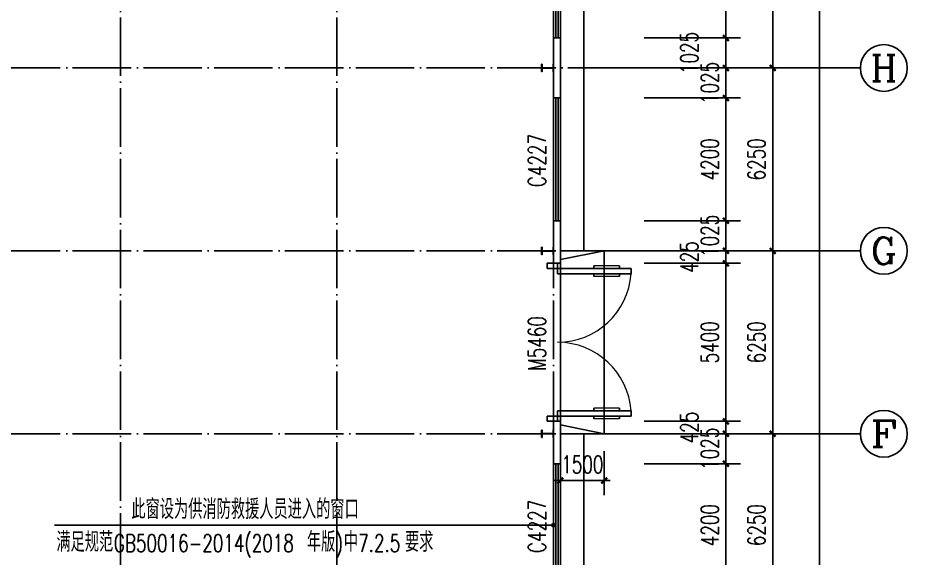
# Model space of a CAD drawing. Extents: x 13898408 to 14113608, y -853943 to -68012.
# Drawn here: x 14061094 to 14091508, y -262646 to -244178 of the extents above; entities that cross this region are included whole.
import ezdxf
from ezdxf.enums import TextEntityAlignment as Align

# ---------------------------------------------------------------- set-up
doc = ezdxf.new("R2010")
doc.units = 0
doc.header["$LTSCALE"] = 1000
doc.header["$MEASUREMENT"] = 0
doc.linetypes.add('DOTE', pattern=[2.42, 2, -0.2, 0.02, -0.2])
for name, color, linetype in [('AXIS', 3, 'Continuous'), ('AXIS_TEXT', 7, 'Continuous'), ('COLUMN', 2, 'Continuous'), ('DIM_LEAD', 3, 'Continuous'), ('DOTE', 1, 'DOTE'), ('PUB_DIM', 3, 'Continuous'), ('PUB_TEXT', 7, 'Continuous'), ('WALL-PARAPET', 6, 'Continuous'), ('WINDOW', 4, 'Continuous'), ('WINDOW_TEXT', 7, 'Continuous')]:
    doc.layers.add(name, color=color, linetype=linetype)
doc.styles.add('_TCH_AXIS', font='COMPLEX', dxfattribs={"bigfont": 'GBCBIG'})
doc.styles.add('_TCH_DIM', font='SIMPLEX', dxfattribs={"bigfont": 'GBCBIG'})
doc.styles.add('_TCH_DIM_T3', font='SIMPLEX', dxfattribs={"width": 0.705882, "bigfont": 'GBCBIG'})
doc.styles.add('_TCH_WINDOW', font='SIMPLEX', dxfattribs={"height": 3.5, "bigfont": 'GBCBIG'})
doc.styles.add('COMPLEX', font='COMPLEX')
doc.dimstyles.new('_TCH_ARCH&&200', dxfattribs={"dimtxt": 595, "dimasz": 200, "dimexe": 500, "dimexo": 600, "dimgap": 252.5, "dimtad": 1, "dimdec": 0, "dimzin": 0, "dimdsep": 46, "dimtxsty": '_TCH_DIM_T3', "dimblk": 'ARCHTICK', "dimcen": 0.09, "dimclrt": 7, "dimazin": 2, "dimtfac": 1, "dimtdec": 0, "dimtix": 1, "dimtmove": 2, "dimatfit": 3, "dimfxl": 0, "dimtolj": 1, "dimtzin": 0, "dimarcsym": 0})

# ---------------------------------------------------------------- blocks, each defined once
blk = doc.blocks.new('A$C797E1D2B')
at = {"layer": 'COLUMN'}
h = blk.add_hatch(color=256, dxfattribs=at)
h.paths.add_polyline_path([(125, 400), (250, 400), (250, 388), (130, 388), (130, 200), (125, 200)])
h.paths.add_polyline_path([(0, 400), (125, 400), (125, 200), (120, 200), (120, 388), (0, 388)])
h.paths.add_polyline_path([(0, 12), (120, 12), (120, 200), (125, 200), (125, 0), (0, 0)])
h.paths.add_polyline_path([(125, 200), (130, 200), (130, 12), (250, 12), (250, 0), (125, 0)])
blk.add_lwpolyline([(250, 0), (250, 12), (130, 12), (130, 388), (250, 388), (250, 400), (0, 400), (0, 388), (120, 388), (120, 12), (0, 12), (0, 0)], close=True, dxfattribs=at)
blk = doc.blocks.new('_AXISO')
blk.add_circle((0, 0), 0.5)
at = {"layer": 'AXIS_TEXT', "style": 'COMPLEX', "width": 1.041667}
blk.add_attdef('A', text='', height=0.56, dxfattribs=at).set_placement((-0.25, -0.28), (0.25, -0.28), align=Align.FIT)
blk = doc.blocks.new('_ArchTick')
at = {"color": 0, "linetype": 'ByBlock', "const_width": 0.4}
blk.add_lwpolyline([(-0.5, -0.5), (0.5, 0.5)], dxfattribs=at)
blk = doc.blocks.new('*D124')
at = {"layer": 'AXIS', "color": 0, "lineweight": -2}
for p, q in [((14082508, -239403), (14089008, -239403)), ((14088508, -289883), (14088508, -239403)), ((14082508, -289883), (14089008, -289883))]:
    blk.add_line(p, q, dxfattribs=at)
at = {"layer": 'Defpoints', "color": 0}
for p in [(14081908, -239403), (14088508, -239403), (14081908, -289883)]:
    blk.add_point(p, dxfattribs=at)
at = {"layer": 'AXIS', "color": 0, "lineweight": -2, "xscale": 200, "yscale": 200, "zscale": 200}
for p, rotation in [((14088508, -239403), 90), ((14088508, -289883), 270)]:
    blk.add_blockref('_ArchTick', p, dxfattribs=dict(at, rotation=rotation))
at = {"layer": 'AXIS', "color": 7, "insert": (14087958, -264643), "char_height": 595, "attachment_point": 5, "rotation": 90, "style": '_TCH_DIM_T3'}
blk.add_mtext('\\A1;50480', dxfattribs=at)
blk = doc.blocks.new('*D131')
at = {"layer": 'AXIS', "color": 0, "lineweight": -2}
for p, q in [((14082508, -258393), (14087408, -258393)), ((14086908, -264643), (14086908, -258393)), ((14082508, -264643), (14087408, -264643))]:
    blk.add_line(p, q, dxfattribs=at)
at = {"layer": 'Defpoints', "color": 0}
for p in [(14081908, -258393), (14086908, -258393), (14081908, -264643)]:
    blk.add_point(p, dxfattribs=at)
at = {"layer": 'AXIS', "color": 0, "lineweight": -2, "xscale": 200, "yscale": 200, "zscale": 200}
for p, rotation in [((14086908, -258393), 90), ((14086908, -264643), 270)]:
    blk.add_blockref('_ArchTick', p, dxfattribs=dict(at, rotation=rotation))
at = {"layer": 'AXIS', "color": 7, "insert": (14086358, -261518), "char_height": 595, "attachment_point": 5, "rotation": 90, "style": '_TCH_DIM_T3'}
blk.add_mtext('\\A1;6250', dxfattribs=at)
blk = doc.blocks.new('*D132')
at = {"layer": 'AXIS', "color": 0, "lineweight": -2}
for p, q in [((14082508, -252143), (14087408, -252143)), ((14086908, -258393), (14086908, -252143)), ((14082508, -258393), (14087408, -258393))]:
    blk.add_line(p, q, dxfattribs=at)
at = {"layer": 'Defpoints', "color": 0}
for p in [(14081908, -252143), (14086908, -252143), (14081908, -258393)]:
    blk.add_point(p, dxfattribs=at)
at = {"layer": 'AXIS', "color": 0, "lineweight": -2, "xscale": 200, "yscale": 200, "zscale": 200}
for p, rotation in [((14086908, -252143), 90), ((14086908, -258393), 270)]:
    blk.add_blockref('_ArchTick', p, dxfattribs=dict(at, rotation=rotation))
at = {"layer": 'AXIS', "color": 7, "insert": (14086358, -255268), "char_height": 595, "attachment_point": 5, "rotation": 90, "style": '_TCH_DIM_T3'}
blk.add_mtext('\\A1;6250', dxfattribs=at)
blk = doc.blocks.new('*D133')
at = {"layer": 'AXIS', "color": 0, "lineweight": -2}
for p, q in [((14082508, -245893), (14087408, -245893)), ((14086908, -252143), (14086908, -245893)), ((14082508, -252143), (14087408, -252143))]:
    blk.add_line(p, q, dxfattribs=at)
at = {"layer": 'Defpoints', "color": 0}
for p in [(14081908, -245893), (14086908, -245893), (14081908, -252143)]:
    blk.add_point(p, dxfattribs=at)
at = {"layer": 'AXIS', "color": 0, "lineweight": -2, "xscale": 200, "yscale": 200, "zscale": 200}
for p, rotation in [((14086908, -245893), 90), ((14086908, -252143), 270)]:
    blk.add_blockref('_ArchTick', p, dxfattribs=dict(at, rotation=rotation))
at = {"layer": 'AXIS', "color": 7, "insert": (14086358, -249018), "char_height": 595, "attachment_point": 5, "rotation": 90, "style": '_TCH_DIM_T3'}
blk.add_mtext('\\A1;6250', dxfattribs=at)
blk = doc.blocks.new('*D134')
at = {"layer": 'AXIS', "color": 0, "lineweight": -2}
for p, q in [((14082508, -239643), (14087408, -239643)), ((14086908, -245893), (14086908, -239643)), ((14082508, -245893), (14087408, -245893))]:
    blk.add_line(p, q, dxfattribs=at)
at = {"layer": 'Defpoints', "color": 0}
for p in [(14081908, -239643), (14086908, -239643), (14081908, -245893)]:
    blk.add_point(p, dxfattribs=at)
at = {"layer": 'AXIS', "color": 0, "lineweight": -2, "xscale": 200, "yscale": 200, "zscale": 200}
for p, rotation in [((14086908, -239643), 90), ((14086908, -245893), 270)]:
    blk.add_blockref('_ArchTick', p, dxfattribs=dict(at, rotation=rotation))
at = {"layer": 'AXIS', "color": 7, "insert": (14086358, -242768), "char_height": 595, "attachment_point": 5, "rotation": 90, "style": '_TCH_DIM_T3'}
blk.add_mtext('\\A1;6250', dxfattribs=at)
blk = doc.blocks.new('$DorLib2D$00000011')
for p, q in [((-0.4667, 0.4709), (-0.4667, -0.0625)), ((-0.4667, 0.4709), (-0.4333, 0.4709)), ((-0.4333, 0.4709), (-0.4333, 0.0042)), ((0.4333, 0.4709), (0.4333, 0.0042)), ((0.4667, 0.4709), (0.4333, 0.4709)), ((0.4667, 0.4709), (0.4667, -0.0625)), ((-0.4833, 0.3962), (-0.4667, 0.3962)), ((-0.4167, 0.3962), (-0.4333, 0.3962)), ((0.4167, 0.3962), (0.4333, 0.3962)), ((0.4833, 0.3962), (0.4667, 0.3962)), ((-0.4833, 0.2346), (-0.4667, 0.2346)), ((-0.4167, 0.2346), (-0.4333, 0.2346)), ((0.4167, 0.2346), (0.4333, 0.2346)), ((0.4833, 0.2346), (0.4667, 0.2346)), ((-0.5, 0.0042), (-0.4333, 0.0042)), ((-0.5, 0.0042), (-0.5, -0.0625)), ((0.5, 0.0042), (0.4333, 0.0042)), ((0.5, 0.0042), (0.5, -0.0625)), ((-0.5, -0.0625), (-0.4667, -0.0625)), ((0.5, -0.0625), (0.4667, -0.0625))]:
    blk.add_line(p, q)
at = {"lineweight": 13}
for p, q in [((-0.4833, 0.3962), (-0.4833, 0.2346)), ((-0.4167, 0.3962), (-0.4167, 0.2346)), ((0.4167, 0.3962), (0.4167, 0.2346)), ((0.4833, 0.3962), (0.4833, 0.2346))]:
    blk.add_line(p, q, dxfattribs=at)
for centre, start, end in [((-0.4667, 0.0042), 0, 85.904), ((0.4667, 0.0042), 94.096, 180)]:
    blk.add_arc(centre, 0.4667, start, end, dxfattribs=at)
blk = doc.blocks.new('$TCHSYS$WIN2D')
for p, q in [((-0.5, 0.5), (0.5, 0.5)), ((-0.5, 0.5), (-0.5, -0.5)), ((0.5, 0.5), (0.5, -0.5)), ((0.5, 0.1667), (-0.5, 0.1667)), ((0.5, -0.1667), (-0.5, -0.1667)), ((-0.5, -0.5), (0.5, -0.5))]:
    blk.add_line(p, q)
blk = doc.blocks.new('*D332')
at = {"layer": 'Defpoints', "color": 0}
for p in [(14079648, -258393), (14081148, -258393), (14081148, -259993)]:
    blk.add_point(p, dxfattribs=at)
at = {"layer": 'PUB_DIM', "color": 0, "lineweight": -2}
for p, q in [((14079648, -258993), (14079648, -260493)), ((14081148, -258993), (14081148, -260493)), ((14079648, -259993), (14079448, -259993)), ((14079648, -259993), (14081148, -259993)), ((14081148, -259993), (14081348, -259993))]:
    blk.add_line(p, q, dxfattribs=at)
at = {"layer": 'PUB_DIM', "color": 0, "lineweight": -2, "xscale": 200, "yscale": 200, "zscale": 200}
blk.add_blockref('_ArchTick', (14079648, -259993), dxfattribs=at)
at = {"layer": 'PUB_DIM', "color": 0, "lineweight": -2, "xscale": 200, "yscale": 200, "zscale": 200, "rotation": 180}
blk.add_blockref('_ArchTick', (14081148, -259993), dxfattribs=at)
at = {"layer": 'PUB_DIM', "color": 7, "insert": (14080398, -259443), "char_height": 595, "attachment_point": 5, "style": '_TCH_DIM_T3'}
blk.add_mtext('\\A1;1500', dxfattribs=at)
blk = doc.blocks.new('*D517')
at = {"layer": 'Defpoints', "color": 0}
for p in [(14081908, -259418), (14085308, -259418), (14081908, -263618)]:
    blk.add_point(p, dxfattribs=at)
at = {"layer": 'PUB_DIM', "color": 0, "lineweight": -2}
for p, q in [((14082508, -259418), (14085808, -259418)), ((14085308, -263618), (14085308, -259418)), ((14082508, -263618), (14085808, -263618))]:
    blk.add_line(p, q, dxfattribs=at)
at = {"layer": 'PUB_DIM', "color": 0, "lineweight": -2, "xscale": 200, "yscale": 200, "zscale": 200}
for p, rotation in [((14085308, -259418), 90), ((14085308, -263618), 270)]:
    blk.add_blockref('_ArchTick', p, dxfattribs=dict(at, rotation=rotation))
at = {"layer": 'PUB_DIM', "color": 7, "insert": (14084758, -261518), "char_height": 595, "attachment_point": 5, "rotation": 90, "style": '_TCH_DIM_T3'}
blk.add_mtext('\\A1;4200', dxfattribs=at)
blk = doc.blocks.new('*D518')
at = {"layer": 'Defpoints', "color": 0}
for p in [(14081908, -258393), (14085308, -258393), (14081908, -259418)]:
    blk.add_point(p, dxfattribs=at)
at = {"layer": 'PUB_DIM', "color": 0, "lineweight": -2}
for p, q in [((14085308, -258393), (14085308, -258193)), ((14082508, -258393), (14085808, -258393)), ((14085308, -259418), (14085308, -258393)), ((14082508, -259418), (14085808, -259418)), ((14085308, -259418), (14085308, -259618))]:
    blk.add_line(p, q, dxfattribs=at)
at = {"layer": 'PUB_DIM', "color": 0, "lineweight": -2, "xscale": 200, "yscale": 200, "zscale": 200}
for p, rotation in [((14085308, -258393), 270), ((14085308, -259418), 90)]:
    blk.add_blockref('_ArchTick', p, dxfattribs=dict(at, rotation=rotation))
at = {"layer": 'PUB_DIM', "color": 7, "insert": (14084758, -258906), "char_height": 595, "attachment_point": 5, "rotation": 90, "style": '_TCH_DIM_T3'}
blk.add_mtext('\\A1;1025', dxfattribs=at)
blk = doc.blocks.new('*D519')
at = {"layer": 'Defpoints', "color": 0}
for p in [(14081908, -257968), (14085308, -257968), (14081908, -258393)]:
    blk.add_point(p, dxfattribs=at)
at = {"layer": 'PUB_DIM', "color": 0, "lineweight": -2}
for p, q in [((14085308, -257968), (14085308, -257768)), ((14082508, -257968), (14085808, -257968)), ((14085308, -258393), (14085308, -257968)), ((14082508, -258393), (14085808, -258393)), ((14085308, -258393), (14085308, -258593))]:
    blk.add_line(p, q, dxfattribs=at)
at = {"layer": 'PUB_DIM', "color": 0, "lineweight": -2, "xscale": 200, "yscale": 200, "zscale": 200}
for p, rotation in [((14085308, -257968), 270), ((14085308, -258393), 90)]:
    blk.add_blockref('_ArchTick', p, dxfattribs=dict(at, rotation=rotation))
at = {"layer": 'PUB_DIM', "color": 7, "insert": (14084058, -258181), "char_height": 595, "attachment_point": 5, "rotation": 90, "style": '_TCH_DIM_T3'}
blk.add_mtext('\\A1;425', dxfattribs=at)
blk = doc.blocks.new('*D520')
at = {"layer": 'Defpoints', "color": 0}
for p in [(14081908, -252568), (14085308, -252568), (14081908, -257968)]:
    blk.add_point(p, dxfattribs=at)
at = {"layer": 'PUB_DIM', "color": 0, "lineweight": -2}
for p, q in [((14082508, -252568), (14085808, -252568)), ((14085308, -257968), (14085308, -252568)), ((14082508, -257968), (14085808, -257968))]:
    blk.add_line(p, q, dxfattribs=at)
at = {"layer": 'PUB_DIM', "color": 0, "lineweight": -2, "xscale": 200, "yscale": 200, "zscale": 200}
for p, rotation in [((14085308, -252568), 90), ((14085308, -257968), 270)]:
    blk.add_blockref('_ArchTick', p, dxfattribs=dict(at, rotation=rotation))
at = {"layer": 'PUB_DIM', "color": 7, "insert": (14084758, -255268), "char_height": 595, "attachment_point": 5, "rotation": 90, "style": '_TCH_DIM_T3'}
blk.add_mtext('\\A1;5400', dxfattribs=at)
blk = doc.blocks.new('*D521')
at = {"layer": 'Defpoints', "color": 0}
for p in [(14081908, -252143), (14085308, -252143), (14081908, -252568)]:
    blk.add_point(p, dxfattribs=at)
at = {"layer": 'PUB_DIM', "color": 0, "lineweight": -2}
for p, q in [((14085308, -252143), (14085308, -251943)), ((14082508, -252143), (14085808, -252143)), ((14085308, -252568), (14085308, -252143)), ((14082508, -252568), (14085808, -252568)), ((14085308, -252568), (14085308, -252768))]:
    blk.add_line(p, q, dxfattribs=at)
at = {"layer": 'PUB_DIM', "color": 0, "lineweight": -2, "xscale": 200, "yscale": 200, "zscale": 200}
for p, rotation in [((14085308, -252143), 270), ((14085308, -252568), 90)]:
    blk.add_blockref('_ArchTick', p, dxfattribs=dict(at, rotation=rotation))
at = {"layer": 'PUB_DIM', "color": 7, "insert": (14084058, -252356), "char_height": 595, "attachment_point": 5, "rotation": 90, "style": '_TCH_DIM_T3'}
blk.add_mtext('\\A1;425', dxfattribs=at)
blk = doc.blocks.new('*D522')
at = {"layer": 'Defpoints', "color": 0}
for p in [(14081908, -251118), (14085308, -251118), (14081908, -252143)]:
    blk.add_point(p, dxfattribs=at)
at = {"layer": 'PUB_DIM', "color": 0, "lineweight": -2}
for p, q in [((14082508, -251118), (14085808, -251118)), ((14085308, -251118), (14085308, -250918)), ((14085308, -252143), (14085308, -251118)), ((14082508, -252143), (14085808, -252143)), ((14085308, -252143), (14085308, -252343))]:
    blk.add_line(p, q, dxfattribs=at)
at = {"layer": 'PUB_DIM', "color": 0, "lineweight": -2, "xscale": 200, "yscale": 200, "zscale": 200}
for p, rotation in [((14085308, -251118), 270), ((14085308, -252143), 90)]:
    blk.add_blockref('_ArchTick', p, dxfattribs=dict(at, rotation=rotation))
at = {"layer": 'PUB_DIM', "color": 7, "insert": (14084758, -251631), "char_height": 595, "attachment_point": 5, "rotation": 90, "style": '_TCH_DIM_T3'}
blk.add_mtext('\\A1;1025', dxfattribs=at)
blk = doc.blocks.new('*D523')
at = {"layer": 'Defpoints', "color": 0}
for p in [(14081908, -246918), (14085308, -246918), (14081908, -251118)]:
    blk.add_point(p, dxfattribs=at)
at = {"layer": 'PUB_DIM', "color": 0, "lineweight": -2}
for p, q in [((14082508, -246918), (14085808, -246918)), ((14085308, -251118), (14085308, -246918)), ((14082508, -251118), (14085808, -251118))]:
    blk.add_line(p, q, dxfattribs=at)
at = {"layer": 'PUB_DIM', "color": 0, "lineweight": -2, "xscale": 200, "yscale": 200, "zscale": 200}
for p, rotation in [((14085308, -246918), 90), ((14085308, -251118), 270)]:
    blk.add_blockref('_ArchTick', p, dxfattribs=dict(at, rotation=rotation))
at = {"layer": 'PUB_DIM', "color": 7, "insert": (14084758, -249018), "char_height": 595, "attachment_point": 5, "rotation": 90, "style": '_TCH_DIM_T3'}
blk.add_mtext('\\A1;4200', dxfattribs=at)
blk = doc.blocks.new('*D524')
at = {"layer": 'Defpoints', "color": 0}
for p in [(14081908, -245893), (14085308, -245893), (14081908, -246918)]:
    blk.add_point(p, dxfattribs=at)
at = {"layer": 'PUB_DIM', "color": 0, "lineweight": -2}
for p, q in [((14085308, -245893), (14085308, -245693)), ((14082508, -245893), (14085808, -245893)), ((14085308, -246918), (14085308, -245893)), ((14082508, -246918), (14085808, -246918)), ((14085308, -246918), (14085308, -247118))]:
    blk.add_line(p, q, dxfattribs=at)
at = {"layer": 'PUB_DIM', "color": 0, "lineweight": -2, "xscale": 200, "yscale": 200, "zscale": 200}
for p, rotation in [((14085308, -245893), 270), ((14085308, -246918), 90)]:
    blk.add_blockref('_ArchTick', p, dxfattribs=dict(at, rotation=rotation))
at = {"layer": 'PUB_DIM', "color": 7, "insert": (14084758, -246406), "char_height": 595, "attachment_point": 5, "rotation": 90, "style": '_TCH_DIM_T3'}
blk.add_mtext('\\A1;1025', dxfattribs=at)
blk = doc.blocks.new('*D525')
at = {"layer": 'Defpoints', "color": 0}
for p in [(14081908, -244868), (14085308, -244868), (14081908, -245893)]:
    blk.add_point(p, dxfattribs=at)
at = {"layer": 'PUB_DIM', "color": 0, "lineweight": -2}
for p, q in [((14082508, -244868), (14085808, -244868)), ((14085308, -245893), (14085308, -244868)), ((14082508, -245893), (14085808, -245893))]:
    blk.add_line(p, q, dxfattribs=at)
at = {"layer": 'PUB_DIM', "color": 0, "lineweight": -2, "xscale": 200, "yscale": 200, "zscale": 200}
for p, rotation in [((14085308, -244868), 90), ((14085308, -245893), 270)]:
    blk.add_blockref('_ArchTick', p, dxfattribs=dict(at, rotation=rotation))
at = {"layer": 'PUB_DIM', "color": 7, "insert": (14084058, -245381), "char_height": 595, "attachment_point": 5, "rotation": 90, "style": '_TCH_DIM_T3'}
blk.add_mtext('\\A1;1025', dxfattribs=at)
blk = doc.blocks.new('*D526')
at = {"layer": 'Defpoints', "color": 0}
for p in [(14081908, -240668), (14085308, -240668), (14081908, -244868)]:
    blk.add_point(p, dxfattribs=at)
at = {"layer": 'PUB_DIM', "color": 0, "lineweight": -2}
for p, q in [((14082508, -240668), (14085808, -240668)), ((14085308, -244868), (14085308, -240668)), ((14082508, -244868), (14085808, -244868))]:
    blk.add_line(p, q, dxfattribs=at)
at = {"layer": 'PUB_DIM', "color": 0, "lineweight": -2, "xscale": 200, "yscale": 200, "zscale": 200}
for p, rotation in [((14085308, -240668), 90), ((14085308, -244868), 270)]:
    blk.add_blockref('_ArchTick', p, dxfattribs=dict(at, rotation=rotation))
at = {"layer": 'PUB_DIM', "color": 7, "insert": (14084758, -242768), "char_height": 595, "attachment_point": 5, "rotation": 90, "style": '_TCH_DIM_T3'}
blk.add_mtext('\\A1;4200', dxfattribs=at)

msp = doc.modelspace()

# ---------------------------------------------------------------- linework, layer by layer
at = {"ltscale": 0.5}
for p, q in [((14081148, -252143.1), (14079648, -252443.1)), ((14079648, -258093.1), (14081148, -258393.1))]:
    msp.add_line(p, q, dxfattribs=at)
for points in [[(14057208, -238603.1), (14080448, -238603.1), (14080448, -252143.1)], [(14079648, -258393.1), (14081148, -258393.1), (14081148, -252143.1), (14079648, -252143.1)], [(14080448, -258393.1), (14080448, -270893.1)]]:
    msp.add_lwpolyline(points, dxfattribs=at)
at = {"layer": 'AXIS'}
for p, q in [((14081908, -245893.1), (14089908, -245893.1)), ((14081908, -252143.1), (14089908, -252143.1)), ((14081908, -258393.1), (14089908, -258393.1))]:
    msp.add_line(p, q, dxfattribs=at)
at = {"layer": 'DIM_LEAD'}
for p, q in [((14075308, -261518.1), (14062346.2, -261518.1)), ((14079408, -261518.1), (14075308, -261518.1))]:
    msp.add_line(p, q, dxfattribs=at)
at = {"layer": 'DIM_LEAD', "const_width": 80}
msp.add_lwpolyline([(14079448, -261518.1, 1), (14079368, -261518.1, 1)], format="xyb", close=True, dxfattribs=at)
at = {"layer": 'DOTE'}
for p, q in [((14064608, -292143.1), (14064608, -237143.1)), ((14072008, -292143.1), (14072008, -237143.1)), ((14079408, -292143.1), (14079408, -237143.1)), ((14081908, -245893.1), (13914108, -245893.1)), ((14081908, -252143.1), (13914108, -252143.1)), ((14081908, -258393.1), (13914108, -258393.1))]:
    msp.add_line(p, q, dxfattribs=at)
at = {"layer": 'WALL-PARAPET'}
for p, q in [((14079648, -244868.1), (14079408, -244868.1)), ((14079408, -244868.1), (14079408, -246918.1)), ((14079648, -246918.1), (14079648, -244868.1)), ((14079408, -246918.1), (14079648, -246918.1)), ((14079648, -251118.1), (14079408, -251118.1)), ((14079408, -251118.1), (14079408, -252568.1)), ((14079648, -252568.1), (14079648, -251118.1)), ((14079408, -252568.1), (14079648, -252568.1)), ((14079648, -257968.1), (14079408, -257968.1)), ((14079408, -257968.1), (14079408, -259418.1)), ((14079648, -259418.1), (14079648, -257968.1)), ((14079408, -259418.1), (14079648, -259418.1))]:
    msp.add_line(p, q, dxfattribs=at)
at = {"layer": 'WINDOW'}
msp.add_line((14079648, -257968.1), (14079648, -252568.1), dxfattribs=at)

# ---------------------------------------------------------------- block references
at = {"rotation": 89.99999999999999}
for p in [(14079408, -246018.1), (14079408, -252268.1), (14079408, -258518.1)]:
    msp.add_blockref('A$C797E1D2B', p, dxfattribs=at)
at = {"layer": 'AXIS'}
ref = msp.add_blockref('_AXISO', (14090708, -245893.1), dxfattribs=dict(at, xscale=1600, yscale=1600, zscale=1600))
ref.add_attrib('A', 'H', dxfattribs={"layer": 'AXIS_TEXT', "ltscale": 0.5, "height": 905.1, "style": '_TCH_AXIS', "width": 1.05}).set_placement((14090255.4, -246345.6), (14091160.5, -246345.6), align=Align.FIT)
ref = msp.add_blockref('_AXISO', (14090708, -252143.1), dxfattribs=dict(at, xscale=1600, yscale=1600, zscale=1600))
ref.add_attrib('A', 'G', dxfattribs={"layer": 'AXIS_TEXT', "ltscale": 0.5, "height": 905.1, "style": '_TCH_AXIS', "width": 1.166667}).set_placement((14090255.4, -252595.6), (14091160.5, -252595.6), align=Align.FIT)
ref = msp.add_blockref('_AXISO', (14090708, -258393.1), dxfattribs=dict(at, xscale=1600, yscale=1600, zscale=1600))
ref.add_attrib('A', 'F', dxfattribs={"layer": 'AXIS_TEXT', "ltscale": 0.5, "height": 905.1, "style": '_TCH_AXIS', "width": 1.3125}).set_placement((14090255.4, -258845.6), (14091160.5, -258845.6), align=Align.FIT)
at = {"layer": 'WINDOW'}
ref = msp.add_blockref('$TCHSYS$WIN2D', (14079528, -242768.1), dxfattribs=dict(at, xscale=4200, yscale=-240, zscale=4200, rotation=90))
ref.add_attrib('A', 'C4227', (14079145.7, -243718.1), dxfattribs={"layer": 'WINDOW_TEXT', "ltscale": 0.5, "height": 595, "rotation": 90, "style": '_TCH_WINDOW', "width": 0.705882})
ref = msp.add_blockref('$TCHSYS$WIN2D', (14079528, -249018.1), dxfattribs=dict(at, xscale=4200, yscale=-240, zscale=4200, rotation=90))
ref.add_attrib('A', 'C4227', (14079145.7, -249968.1), dxfattribs={"layer": 'WINDOW_TEXT', "ltscale": 0.5, "height": 595, "rotation": 90, "style": '_TCH_WINDOW', "width": 0.705882})
ref = msp.add_blockref('$DorLib2D$00000011', (14079528, -255268.1), dxfattribs=dict(at, xscale=-5400, yscale=-5400, zscale=-5400, rotation=90))
ref.add_attrib('A', 'M5460', (14079145.7, -256248.1), dxfattribs={"layer": 'WINDOW_TEXT', "ltscale": 0.5, "height": 595, "rotation": 90, "style": '_TCH_WINDOW', "width": 0.705882})
ref = msp.add_blockref('$TCHSYS$WIN2D', (14079528, -261518.1), dxfattribs=dict(at, xscale=4200, yscale=-240, zscale=4200, rotation=90))
ref.add_attrib('A', 'C4227', (14079145.7, -262468.1), dxfattribs={"layer": 'WINDOW_TEXT', "ltscale": 0.5, "height": 595, "rotation": 90, "style": '_TCH_WINDOW', "width": 0.705882})

# ---------------------------------------------------------------- texts
at = {"layer": 'PUB_TEXT', "style": '_TCH_DIM'}
for s, height, p in [('此窗设为供消防救援人员进入的窗口', 675.177, (14064977.1, -261308.1)), ('满足规范', 675.18, (14062412.6, -262428.1)), ('年版', 675.18, (14070978.6, -262428.1)), ('中', 675.2, (14072241.6, -262428.1)), ('要求', 675.18, (14074333.1, -262428.1))]:
    msp.add_text(s, height=height, dxfattribs=at).set_placement(p)
at = {"layer": 'PUB_TEXT', "style": '_TCH_DIM', "width": 0.705882}
for s, p in [('GB50016-2014(2018', (14064378.6, -262428.1)), (')', (14071961.6, -262428.1)), ('7.2.5', (14072733.1, -262428.1))]:
    msp.add_text(s, height=595, dxfattribs=at).set_placement(p)

# ---------------------------------------------------------------- dimensions: what is measured, and where the dimension line sits
at = {"layer": 'AXIS'}
for p1, p2, distance, text, picture, middle in [((14081908, -289883.1), (14081908, -239403.1), -6600, '50480', '*D124', (14087958, -264643.1)), ((14081908, -245893.1), (14081908, -239643.1), -5000, '6250', '*D134', (14086358, -242768.1)), ((14081908, -252143.1), (14081908, -245893.1), -5000, '6250', '*D133', (14086358, -249018.1)), ((14081908, -258393.1), (14081908, -252143.1), -5000, '6250', '*D132', (14086358, -255268.1)), ((14081908, -264643.1), (14081908, -258393.1), -5000, '6250', '*D131', (14086358, -261518.1))]:
    dim = msp.add_aligned_dim(p1=p1, p2=p2, distance=distance, text=text, dimstyle='_TCH_ARCH&&200', dxfattribs=at)
    dim.commit()
    dim.dimension.update_dxf_attribs({"geometry": picture, "text_midpoint": middle})
at = {"layer": 'PUB_DIM'}
for p1, p2, distance, text, picture, middle in [((14081908, -244868.1), (14081908, -240668.1), -3400, '4200', '*D526', (14084758, -242768.1)), ((14081908, -246918.1), (14081908, -245893.1), -3400, '1025', '*D524', (14084758, -246405.6)), ((14081908, -251118.1), (14081908, -246918.1), -3400, '4200', '*D523', (14084758, -249018.1)), ((14081908, -252143.1), (14081908, -251118.1), -3400, '1025', '*D522', (14084758, -251630.6)), ((14081908, -257968.1), (14081908, -252568.1), -3400, '5400', '*D520', (14084758, -255268.1)), ((14081908, -259418.1), (14081908, -258393.1), -3400, '1025', '*D518', (14084758, -258905.6)), ((14079648, -258393.1), (14081148, -258393.1), -1600, '1500', '*D332', (14080398, -259443.1)), ((14081908, -263618.1), (14081908, -259418.1), -3400, '4200', '*D517', (14084758, -261518.1))]:
    dim = msp.add_aligned_dim(p1=p1, p2=p2, distance=distance, text=text, dimstyle='_TCH_ARCH&&200', dxfattribs=at)
    dim.commit()
    dim.dimension.update_dxf_attribs({"geometry": picture, "text_midpoint": middle})
for base, p1, p2, text, picture, middle in [((14085308, -244868.1), (14081908, -245893.1), (14081908, -244868.1), '1025', '*D525', (14084058, -245380.6)), ((14085308, -252143.1), (14081908, -252568.1), (14081908, -252143.1), '425', '*D521', (14084058, -252355.6)), ((14085308, -257968.1), (14081908, -258393.1), (14081908, -257968.1), '425', '*D519', (14084058, -258180.6))]:
    dim = msp.add_linear_dim(base=base, p1=p1, p2=p2, angle=90, text=text, dimstyle='_TCH_ARCH&&200', dxfattribs=at)
    dim.commit()
    dim.dimension.update_dxf_attribs({"geometry": picture, "text_midpoint": middle, "dimtype": 161})

doc.saveas('drawing.dxf')
